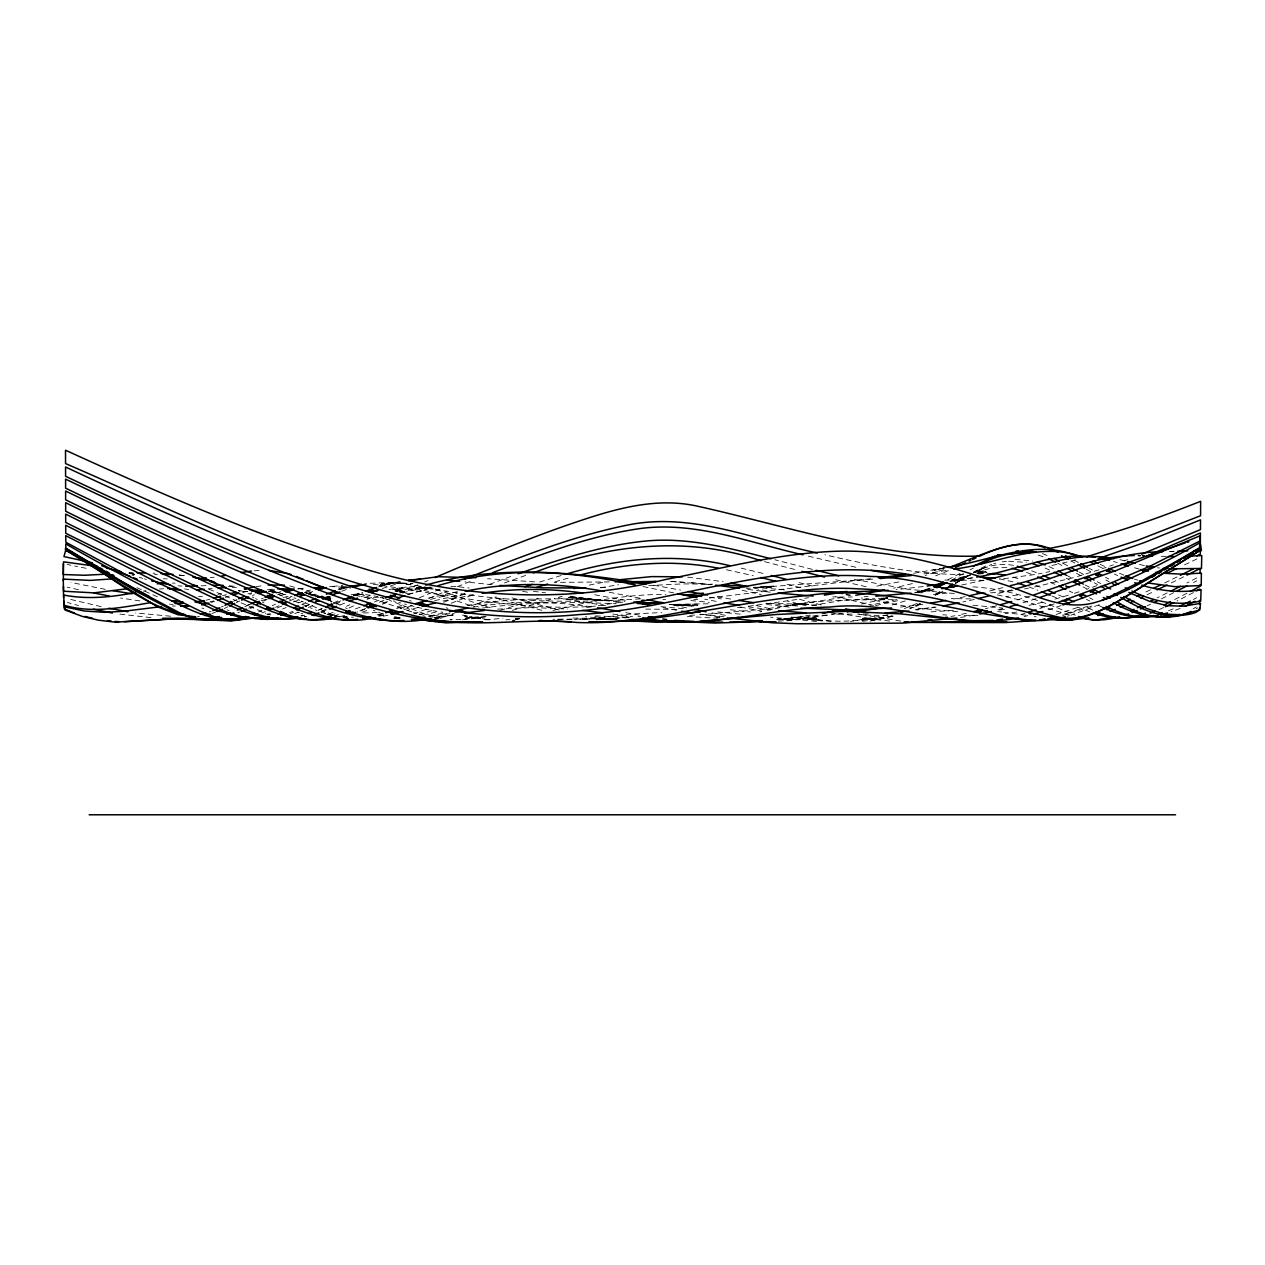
<?xml version="1.0" encoding="UTF-8"?>
<svg xmlns="http://www.w3.org/2000/svg" width="1265" height="1265" viewBox="0 0 1265 1265"><rect width="100%" height="100%" fill="white"/><g stroke="black" fill="none" stroke-linecap="round" stroke-linejoin="round"><path stroke-width="0.75" stroke-dasharray="5 3.75" d="M955.518 583.545L968.373 575.733M955.391 582.959L958.585 580.999M955.455 583.228L968.31 575.132M1196.311 606.947L1193.148 608.829M942.899 591.261L936.559 595.04M958.649 581.283L968.579 575.528M939.832 592.747L933.507 596.432M939.373 592.589L932.89 596.368M1196.042 608.86L1197.702 607.88M973.275 572.207L987.57 564.965M940.022 591.467L933.681 595.024M973.338 572.839L991.665 564.348M1193.448 599.499L1196.611 597.728M970.065 569.882L973.386 568.048M963.456 573.567L950.236 580.809M960.056 573.456L946.663 580.445M975.394 571.986L982.367 568.285L974.588 572.428L982.873 568.428L974.904 572.397M1193.496 592.589L1177.019 601.017M919.702 603.674L909.567 608.892M920.367 604.132L913.725 607.58M1193.496 582.517L1196.753 580.809M1196.801 577.899L1186.965 582.959M1186.997 593.206L1173.841 599.974M336.269 604.038L339.621 602.346M1173.778 592.653L1160.543 599.294M920.509 603.452L910.405 608.339M1183.645 576.793L1170.41 583.355M1167.168 592.953L1157.206 597.886M236.334 602.63L239.812 600.954M333.201 603.136L338.182 600.733M1177.035 576.935L1163.753 583.402M975.015 572.428C987.016 565.439 1001.516 562.561 1015.131 565.755M1196.896 558.924L1183.581 565.344M1147.149 594.724L1153.806 591.498M305.181 606.615L310.257 604.211M969.069 575.306L955.707 582.374L970.271 574.895L955.85 580.588L970.872 574.737L955.913 579.718L968.025 575.733M346.547 606.267L349.867 604.67M975.615 571.827L983.126 568.491M1147.165 605.824L1150.533 604.211M233.519 601.207L236.966 599.563M227.732 606.868L224.253 608.512M249.411 604.623L244.272 607.058M272.149 605.745L275.549 604.132M1150.438 589.806L1143.75 592.985M353.567 605.888L346.895 609.003M253.285 606.014L248.177 608.402M326.291 609.034L321.294 611.327M308.407 607.516L313.546 605.097M933.428 589.348L926.565 592.542M221.533 606.963L223.257 606.156M263.626 601.049L267.121 599.42M1163.658 607.564L1156.937 610.568M321.642 608.765L318.337 610.268M367.071 599.436L374.045 596.305M278.996 605.745L275.58 607.295M293.512 612.307L290.191 613.778M917.188 603.389L903.289 609.034M302.003 604.401L305.418 602.867M261.476 598.93L263.246 598.139M379.342 602.251L386.268 599.199M285.89 599.294L292.927 596.258M289.337 601.033L296.342 597.95M365.712 608.418L357.078 612.07M419.332 597.807L440.125 589.031M1099.285 604.702L1070.822 615.233M365 597.57L372.036 594.677M304.991 606.425L308.439 604.955M298.161 612.213L294.761 613.651M258.471 611.944L261.918 610.473M948.402 570.657L934.282 576.366M424.629 581.995L428.076 580.54M929.522 588.478L918.959 592.716M382.315 604.275L389.351 601.365M429.388 598.155L446.877 590.945M322.322 599.072L329.295 596.195M412.121 605.461L403.488 608.892M931.325 588.937L920.967 593.032M336.063 602.804L341.281 600.669M277.225 607.912L282.474 605.793M417.75 584.873L400.341 591.514M317.531 597.665L324.567 594.866M457.377 586.675L471.402 581.014M443.715 602.251L464.793 593.823M1173.208 608.876L1167.895 610.995M282.601 608.971L286.096 607.564M339.953 605.002L346.99 602.235M360.999 596.685L364.51 595.293M333.075 612.323L327.841 614.347M451.21 603.231L472.414 594.993M1180.166 608.449L1171.184 611.722M318.78 609.793L322.259 608.449M402.254 605.065L395.233 607.706M1087.837 606.204L1062.474 615.106M353.552 595.799L362.423 592.447M950.521 580.888L965.48 575.923M237.773 612.766L239.528 612.086M265.255 611.659L261.744 612.987M976.216 572.175L992.124 567.764L1007.62 567.621M341.677 591.245L350.832 587.94M426.226 609.208L413.845 613.715M489.602 584.288L511.044 576.366M292.99 611.359L289.527 612.639M471.133 605.872L496.086 596.701M1124 560.948L1127.542 559.636M1091.885 606.109L1063.217 615.328M277.984 594.771L281.763 593.364M215.477 612.228L211.903 613.509M308.439 593.095L312.803 591.53M360.13 607.2L353.03 609.793M366.644 610.584L361.316 612.481M325.975 610.426L320.709 612.292M374.393 601.919L381.587 599.294M252.494 595.451L254.392 594.771M504.482 582.944L526.098 575.275M353.552 596.052L362.944 593M396.593 608.623L403.867 606.014M1096.992 585.648L1086.287 589.411M325.911 599.895L333.407 597.475M943.516 569.55L925.221 575.496M1109.753 566.103L1113.327 564.838M225.407 597.444L229.186 596.131M382.283 588.525L400.768 582.612M431.855 610.584L419.268 614.632M503.755 598.345L478.597 607.105M1077.48 607.532L1055.88 614.537M382.789 603.152L390.063 600.638M929.981 588.114L915.844 592.7M209.278 611.912L211.049 611.295M298.587 602.788L302.303 601.555M1102.574 568.57L1106.163 567.353M270.362 613.604L266.836 614.79M334.94 613.841L331.398 615.011M1061.145 605.587L1044.669 610.948M905.234 600.954L890.37 605.492M1050.709 604.923L1039.719 608.591M214.402 601.381L210.781 602.567M402.349 592.969L427.38 586.818M364.668 609.398L357.457 611.77M407.441 594.487L430.543 588.178M500.134 610.457L540.313 597.712M1098.969 569.788L1077.116 576.634M250.185 608.386L253.759 607.216M399.772 593L421.988 586.154M322.67 599.167L330.307 596.985M249.711 594.392L251.656 593.759M276.07 593.095L281.905 591.34M1079.092 591.814L1071.85 594.139M449.755 613.478L435.239 617.526M293.306 601.84L300.864 599.626M408.358 594.503L430.669 587.687M250.344 604.259L246.754 605.397M261.159 600.764L266.678 599.041M305.766 591.482L311.506 589.759M1036.13 598.693L1021.329 603.31M378.441 586.881L400.736 581.204M539.602 582.011L561.771 575.354M400.467 608.212L407.915 605.919M977.877 572.586L984.913 570.404L976.438 573.013M404.262 609.572L411.757 607.279M1030.295 595.989L1015.431 600.448M1021.266 614.474L1024.966 613.351M338.577 614.632L334.925 615.707M1068.213 595.262L1053.555 599.499M354.058 595.246L359.434 593.649L353.757 595.088M381.935 613.509L376.401 615.075M893.201 616.182L878.574 619.597L860.959 621.415M324.378 599.104L329.738 597.539M915.718 592.684L926.027 589.68L915.18 592.7L925.601 590.028L916.382 592.352M554.924 581.853L569.851 577.678M222.608 595.673L226.372 594.613M301.054 615.755L302.857 615.249M512.23 610.41L554.829 598.282M1073.447 577.694L1032.193 587.545M378.298 614.901L382.014 613.857M354.153 594.503L361.98 592.668M1011.921 589.822L996.962 593.854M428.234 598.203L457.392 591.672M993.689 563.731L995.761 563.162M949.904 581.584L974.003 577.33M1054.219 603.927L1039.403 607.738M912.429 583.56L893.501 588.178M418.193 607.421L406.856 610.473M348.112 587.007L338.957 589.727L351.907 586.66L338.593 589.063L348.065 587.577M434.67 600.654L468.034 593.127M996.709 605.729L985.403 608.718M1067.075 616.245L1068.957 615.755M430.511 599.389L457.424 592.858M342.973 616.814L344.744 616.34M558.561 597.27L562.324 596.289M283.186 597.539L289.1 596.1M1002.892 587.624L987.886 591.435M1002.671 608.655L995.144 610.584M380.212 586.422L394.474 582.754L379.405 585.711L395.803 582.77L412.88 583.671L395.803 582.77L380.37 584.588L397.131 582.833L422.099 586.407M823.135 613.762L825.033 613.288M1075.566 559.873L1060.592 563.558M552.916 610.568C589.775 600.954 627.677 594.265 665.864 594.408M392.64 589.79C427.507 578.896 460.302 600.021 493.129 608.497M304.738 615.185L301.228 616.039M344.665 615.47L339.083 616.798M209.816 599.31L206.163 600.179M896.917 599.531L869.893 605.318M817.443 615.217L783.636 621.431M1027.876 615.66L1024.128 616.561M323.034 598.978L329.88 597.333M436.046 612.007L424.407 614.806M247.94 593.775L251.751 592.874M943.658 568.127L934.392 570.325L947.58 567.242L913.33 573.361M1042.407 602.361L1027.37 605.698M442.987 601.001L474.185 594.55M916.224 592.494L925.174 590.375L915.781 592.51M976.896 573.409L985.941 571.29L977.228 573.298M974.319 599.452L962.918 601.998M861.418 604.022L886.417 598.645M983.601 580.303L960.894 585.173M323.381 598.962L330.687 597.317M875.633 605.571L900.569 600.1M383.738 615.264L378.093 616.45M388.07 615.185L380.528 616.767M478.312 616.751L463.433 619.297L450.451 619.724M442.924 613.082L426.843 616.64M966.413 613.288L958.744 614.948M242.912 592.162L246.975 591.324M353.488 595.467L360.857 593.87L353.931 595.056L363.656 594.408L371.894 595.483M304.549 616.846L306.367 616.434M1056.828 564.411L1049.254 566.024M280.055 595.467L284.008 594.661M434.86 617.905L453.297 614.948L436.82 618.379M1045.965 572.365L1049.76 571.574M589.158 585.11L604.559 582.058M965.148 596.637L953.699 598.993M346.895 616.561L343.305 617.273M972.927 577.884L953.921 581.631M915.623 592.653L932.511 589.379M888.141 614.917L850.396 621.447M811.735 605.492L844.53 600.084L874.605 598.645M304.248 616.846L305.988 616.498M898.846 581.963L875.475 586.359M759.632 611.912L761.562 611.533M767.365 610.347L773.168 609.161M915.148 592.637L924.762 590.739M486.124 616.688L465.678 618.474L486.535 616.751M775.113 608.781C814.565 598.614 855.282 600.179 895.494 599.61M944.022 568.017L932.542 570.183M951.059 616.482L954.901 615.723M1038.359 573.883L1042.17 573.14M389.003 589.616C418.81 582.659 446.703 598.93 474.501 606.678M383.69 614.758L378.235 615.66M886.86 598.408L879.602 599.768L887.271 598.361M974.177 615.154L960.673 617.447M600.448 587.719L618.617 584.746M586.691 607.595L594.439 606.22M297.544 589.016L303.758 588.067M399.44 617.573L395.771 618.174M1034.533 574.579L999.714 579.259M322.053 598.63L330.829 597.096M467.07 605.54C519.14 596.305 572.318 598.361 624.847 601.397M217.849 594.36L221.628 593.712M1024.539 588.905L1028.366 588.241M447.067 613.493L429.246 616.529M946.204 570.499L923.055 574.057M836.007 613.62L832.275 614.237M256.115 586.675L264.085 585.474M842.632 597.459L763.586 609.256L699.972 614.79M936.021 607.168L916.603 610.062M322.29 598.63L329.754 597.412M826.677 615.17L796.887 619.803L777.912 621.21M317.815 597.681L330.102 596.432M598.313 605.555L616.561 602.852M515.519 619.36L519.377 618.696M977.703 573.709L986.985 572.223L978.035 573.614M887.714 598.124L880.503 599.278L886.227 598.377M915.227 609.698L935.041 606.947M143.34 591.103L145.981 590.692M270.331 590.565L274.505 589.949M472.904 607.247C512.357 600.764 552.742 601.017 592.241 606.979M452.601 614.837L434.97 617.589M804.635 598.313L808.588 597.681M934.123 589.949L914.801 592.684M810.517 615.154L778.734 619.692M796.744 599.531L746.666 606.504M1017.598 595.009L1006.007 596.59M332.458 586.407L342.831 585.474M354.706 595.198L362.28 594.123L353.362 594.977M922.849 604.275L899.447 607.2M210.069 601.523L213.912 600.986M1016.696 612.07L1005.153 613.541M869.94 621.147L893.991 615.596C862.177 621.099 829.128 624.863 797.614 615.375M804.35 603.5L790.072 605.461L807.244 604.053L792.807 604.101L808.699 604.354L765.72 603.263M267.358 589.775L273.414 589.079M378.472 597.175L367.309 598.171M268.433 591.182L272.133 590.676L268.48 591.055L282.38 593.491M1002.133 561.866L1006.481 561.36M923.213 586.565L896.047 589.664M886.797 598.076L881.389 598.788L887.113 598.045M482.503 608.054C526.762 602.093 571.574 601.602 616.118 603.769M415.584 589.079L431.903 586.96L415.948 588.462L432.409 587.608L416.311 587.861L433.405 589.031M377.16 612.576L362.755 612.972M1012.98 590.644L989.641 592.985M933.349 594.471L948.165 592.953M737.432 607.659L741.385 607.168M370.218 583.307L390.379 582.453L398.443 582.928L381.334 583.481L397.131 582.833L414.319 584.968M617.873 602.678L625.764 601.76M1004.426 609.461L996.694 610.347M582.58 619.724L629.733 614.094L661.706 612.529M210.227 577.646L214.07 577.188M870.447 578.738L705.522 598.503M247.45 591.435L241.726 592.067L243.528 592.779M310.842 594.107L322.733 597.855L329.975 597.096M841.557 613.683L831.658 614.727M197.561 616.688L199.348 616.498M887.793 615.154L874.653 615.596L858.777 614.268M861.987 620.087L877.262 618.443L862.192 619.423L877.531 618.822L862.398 618.806L877.784 619.249L862.619 618.19L893.327 621.4M878.448 598.503L887.666 597.744M323.018 597.902L330.639 597.127M693.758 599.705L697.679 599.31M746.397 588.525L750.303 588.146M802.484 619.044L817.158 617.605L802.279 618.838L817.016 618.538L802.089 618.648L816.874 619.518L801.915 618.506L826.124 621.431M977.576 573.693L983.806 573.235M827.69 615.122L778.133 619.866M208.235 588.889L212.22 588.51M754.225 587.766L876.186 578.864M347.828 587.118L340.016 587.846L347.78 587.308M485.396 619.882L502.932 618.3M978.493 574.057L984.202 573.535M596.384 619.803L628.025 617.241M888.014 597.886L882.274 598.313M497.651 609.129L532.692 607.548L567.732 609.05M931.024 611.849L953.747 610.347M254.138 570.815L260.89 570.389M773.864 586.027L753.861 587.403M198.589 596.59L202.479 596.274M777.991 619.897L792.665 618.759L776.726 619.502L793.914 619.233L777.864 618.443L794.531 619.486M159.501 589.016L163.628 588.715M394.664 589.806L402.302 589.269L395.123 589.759M614.142 618.253L598.946 619.281L615.77 619.328L585.41 616.751M270.046 590.217L274.331 589.996M270.52 591.435L274.22 591.198L268.718 591.308M640.517 598.851C570.879 603.12 500.244 602.757 431.697 588.383M351.243 594.392L363.656 594.408M1169.413 551.587L1173.208 551.366M648.787 585.568L682.721 583.892L712.654 584.209M505.794 619.834L509.874 619.597M462.531 619.818L480.985 617.763L465.188 617.415L479.72 618L464.666 616.403L479.071 618.174L471.608 616.798M694.659 615.09L688.018 615.454M628.721 617.668L574.136 619.376M329.564 586.501L346.657 587.387M201.103 585.837L207.001 585.553M298.319 588.525L306.905 588.478M515.978 619.281L518.018 619.186M154.615 574.642L157.35 574.516M638.019 616.688L640.675 616.577M756.818 587.371L773.136 586.707L756.154 587.371L772.425 587.371M984.059 580.303L944.797 580.066M1174.189 551.287L1170.315 551.429M318.827 596.827L329.185 596.969M864.074 596.732L867.996 596.59M708.194 603.784L669.312 604.528L694.058 605.856L669.375 604.37M1008.664 561.217L1026.358 562.419M605.603 587.561L597.76 587.798M868.09 613.825L857.544 614.063M615.96 618.68L552.947 619.281M242.864 591.735L252.32 591.498M434.891 618.19L438.465 618.095M595.451 606.125C519.868 611.754 445.992 594.408 371.894 584.051M676.981 609.398L645.166 609.097M977.94 615.328L958.411 615.391M129.315 572.998L133.268 572.934M595.862 619.17L617.51 618.87M172.483 606.077L175.25 606.046M609.256 581.932L554.26 582.374M848.372 597.033L852.294 597.001M697.458 604.148L669.153 604.37L697.727 605.429L669.296 604.37M970.856 598.914L951.248 598.582M128.777 572.982L132.319 572.966M662.907 599.626L665.564 599.61M852.262 614.11L831.137 613.904M393.573 618.269L400.768 618.237L393.763 617.968L399.218 618.174M1015.115 559.288L1032.841 561.075M571.717 619.407L563.668 619.391M615.755 618.791L596.716 618.743L616.071 618.949M573.108 618.032L616.593 618.854M395.739 590.439L403.409 590.502L394.411 590.391M844.451 597.048L832.67 596.89M272.56 591.72L286.38 594.771L284.388 594.123M562.15 619.36L554.181 619.249M963.851 574.626C916.888 574.263 870.51 565.502 824.938 554.782M341.439 586.644L348.571 586.754M616.261 618.854L597.159 618.538L616.577 619.028M1166.346 556.442L1160.448 556.3M670.213 581.52L688.097 582.343M172.372 583.07L175.155 583.133M450.893 586.343L456.981 586.612M342.689 616.941L353.504 617.225M671.557 581.457L711.721 584.667M232.317 587.529L236.349 587.672M595.483 615.865L629.448 617.304M972.927 605.239L1002.623 608.054M821.902 613.636L825.855 613.762M957.652 611.722L914.848 607.943L861.386 597.934M567.621 598.978L600.812 600.195L568.538 597.554L601.049 600.243L568.997 596.859L621.241 602.314M153.033 573.187L155.01 573.266M687.417 616.434L717.935 618.285M954.332 593.522L907.495 589.221L853.875 579.244M170.633 616.213L135.608 612.956M534.636 581.853L487.594 578.722M163.391 578.738L167.296 578.896M241.9 590.913L238.389 590.755L242.121 590.992M942.773 614.822L946.679 615.011M434.717 617.937L438.275 618.126L427.412 616.008L429.056 616.545M794.167 603.452L818.091 605.508M766.495 603.247L798.958 606.172M317.009 596.827L321.8 597.317L312.487 595.578M972.88 586.849C1008.585 588.842 1042.676 601.334 1075.282 615.217M319.666 596.874L330.924 598.566L318.954 596.827L330.418 597.554M830.884 621.336L788.079 616.735M181.923 586.09L178.096 585.822M132.952 573.488L129.093 573.235L132.888 573.456M716.006 617.352L719.911 617.605M629.97 617.209L626.286 616.972L630.191 617.273M399.313 618.032L393.953 617.684L399.392 618.079M150.962 617.636L116.206 613.683M450.071 619.676L451.842 619.803M690.832 600.559L709.301 602.33M669.628 604.449L693.947 606.378M228.333 586.296L232.159 586.596L228.601 586.185M784.6 589.885L753.545 587.229M816.573 621.463L770.369 617.146M616.324 619.692L600.78 618.332M687.749 577.172L723.121 581.679M660.994 606.694L685.393 608.797M348.413 618.332L342.973 617.747M394.901 590.961L404.515 591.799L395.486 590.945L397.542 591.277M691.465 582.517L711.183 584.746M334.339 616.355L338.135 616.719M701.68 614.237L724.086 616.719M317.12 596.701L331.43 599.642L320.377 596.969M492.211 584.746L464.887 581.837M459.021 586.786L469.094 588.035M179.361 575.085L186.224 575.875M229.281 585.711L235.448 586.438M997.658 611.628L1001.643 612.023M317.357 596.748L331.683 600.195L320.741 597.048M900.759 621.083L858.808 614.126M717.824 611.912L742.096 614.331M355.054 595.372L373.618 598.93L403.045 609.066M789.154 607.089L765.689 604.354M399.487 617.937L394.142 617.399L399.566 618M730.316 609.762L750.493 611.96M319.302 596.843L330.671 598.045M489.444 619.913L469.442 616.624M184.516 588.984L188.675 589.443M1003.635 612.244L1028.666 615.596M272.449 591.72L278.316 592.368L270.046 590.739M452.411 613.509L454.356 613.731M533.419 591.34L545.515 592.795M617.035 619.676L593.759 616.561M348.602 618.332L343.274 617.573M601.286 600.306L569.456 596.147M178.998 575.037L186.951 576.081M770.132 592.21L746.793 589.284M1157.507 567.779L1159.404 568.001M770.685 609.856L747.267 606.678M816.731 620.514L792.27 616.767M878.052 619.692L840.087 613.588M719.421 616.925L699.893 614.189M612.893 614.078L632.611 616.64M709.57 597.254L721.335 598.898M605.587 605.682L558.545 597.95M139.909 600.907L120.586 598.029M317.483 596.621L331.92 600.749L321.452 597.207L310.621 595.23M317.721 596.685L332.142 601.318M134.533 574.263L128.872 573.456L134.485 574.247M440.805 611.975L442.734 612.26M522.635 591.372L530.747 592.716M201.91 608.117L203.902 608.433M594.692 594.756L628.673 600.875M399.819 592.178L403.661 592.811M487.357 619.739L474.66 617.035M730.727 599.072L715.263 596.4M309.182 594.107L314.21 594.977M394.522 616.861L399.835 617.779M327.192 614.664L332.901 615.628M334.814 615.96L338.625 616.608M997.326 594.898L1022.768 600.59L1069.937 615.154M999.524 578.817L1013.708 581.979M725.43 615.328L709.902 612.513M1034.327 616.545L1036.193 616.877M653.689 585.221L680.586 590.059M433.12 610.679L436.963 611.359M437.864 618.316L434.322 617.668M740.531 607.121L761.688 611.074M609.192 592.241L640.327 598.266M309.356 594.202L314.511 595.135M400.594 618.095L393.652 616.656M639.331 615.122L625.036 612.481M335.636 616.229L339.083 616.846L320.424 611.849M676.569 610.268L661.042 607.311M462.373 615.011L469.742 616.45M716.243 601.381L704.668 599.183M105.295 589.364L70.967 582.438M289.859 585.948L307.933 591.055L328.52 600.511M86.162 568.301L74.73 566.024M313.673 595.277L325.579 598.614M726.474 569.756L753.197 575.67M424.028 586.786L429.768 587.972M643.11 586.549L673.897 592.937M686.705 607.88L671.256 604.67M441.216 618.427L423.617 613.478L389.62 600.385M309.704 594.25L314.811 595.309L309.071 594.028M425.451 609.145L429.278 609.936M873.419 605.413L835.722 596.701M541.831 610.347L491.547 596.843M67.14 564.443L70.935 565.249M742.176 590.281L761.198 594.55M855.852 567.289L806.706 555.778M866.177 586.739L832.117 578.927M335.826 616.434L337.597 616.814M1119.905 559.683L1125.692 560.996M373.934 595.878L377.95 596.795M169.573 604.085L173.226 604.876M101.168 606.647L67.266 598.645M1144.351 565.566L1138.8 564.285M756.043 605.476L771.239 608.939M399.582 591.672L403.598 592.605M559.241 610.015L511.756 597.823M78.556 589.743L67.203 587.166M741.116 568.143L763.823 573.598M464.128 615.423L465.899 615.834M310.067 594.297L315.112 595.467L305.671 593.127M753.782 587.988L768.899 591.593M417.83 607.406L421.64 608.291M339.732 616.846L334.434 615.423M812.367 569.376L774.844 559.763M271.659 592.542L273.746 593.064M806.279 605.84L787.557 601.049M410.24 605.524L414.034 606.488M764.503 561.644L794.547 569.424M812.541 586.09L797.567 582.232M821.333 604.97L798.911 599.183M409.386 600.59L411.283 601.081M787.051 584.193L802.026 588.083M423.854 615.28L418.636 613.889M1139.338 569.092L1133.914 567.637M404.579 604.022L406.46 604.528M74.793 604.543L78.477 605.54M306.067 593.064L315.412 595.641M398.949 602.488L400.815 603.01M379.943 597.317L383.864 598.456M305.845 593.016L315.712 595.799L304.628 592.463L316.313 596.147M270.9 614.885L267.532 613.889M330.592 615.122L327.161 614.126M1038.28 555.114L1046.44 557.881M405.591 593.127L409.512 594.313M393.336 600.891L395.202 601.428M416.897 613.414L413.434 612.402M1113.421 561.454L1117.264 562.593M67.456 602.44L71.109 603.516M144.526 578.911L146.329 579.433M1013.17 577.109L1021.013 579.607M387.738 599.231L389.604 599.784M305.893 592.415L307.838 593M142.739 578.374L139.166 577.283M382.172 597.523L384.022 598.092M411.71 611.865L404.784 609.651M132.034 575.053L133.821 575.607M1138.01 580.208L1134.484 579.07M381.793 613.288L383.485 613.825M277.841 594.234L308.723 607.026M323.808 613.035L325.485 613.588M301.149 613.256L302.857 613.825M385.809 599.072L387.722 599.721M332.679 614.869L305.134 602.788M208.915 589.111L265.856 613.335M378.409 612.149L380.101 612.734M227.289 609.92L229.091 610.521M1042.407 553.596L1050.25 556.695M1089.671 611.817L1077.733 607.168M309.767 593.633L315.428 595.783M446.15 607.753L447.921 608.386M373.302 610.331L375.009 610.963M1026.484 572.444L1034.122 575.369M297.765 612.054L299.441 612.671M1028.809 586.897L1037.806 590.296M157.334 596.78L136.889 587.656M1031.671 570.784L1039.34 573.867M290.286 596.195L292.199 596.953M315.396 609.888L317.072 610.552M327.493 599.357L340.285 605.223M1124.047 575.211L1117.185 572.286M1035.719 585.268L1042.834 588.209M1051.942 595.957L1058.931 598.914M1044.985 568.017L1050.598 570.468M322.733 597.855L331.73 602.045M1092.77 610.125L1087.615 607.896M294.081 597.728L295.994 598.551M310.399 607.769L312.076 608.481M1058.536 594.914L1063.707 597.191M238.199 590.375L239.986 591.166M317.262 596.558L319.065 597.349M1050.345 582.279L1057.255 585.426M1049.017 566.578L1054.504 569.139M297.876 599.389L299.726 600.227M1100.044 564.269L1106.97 567.511M1053.698 580.24L1060.56 583.465M1102.938 607.5L1098.036 605.16M1114.354 574.041L1117.675 575.607M301.544 601.081L303.347 601.934M1069.257 591.04L1072.688 592.668M345.503 607.817L347.211 608.655M252.178 596.938L253.901 597.776M255.593 598.63L257.301 599.468M1086.366 599.325L1089.75 601.001M1097.767 565.819L1104.424 569.171M262.345 601.998L264.021 602.852M1066.237 578.247L1069.637 579.971M1083.125 586.913L1086.493 588.668M333.454 602.931L335.162 603.816M1066.553 575.338L1073.289 578.832M1085.022 584.936L1090.051 587.545M1074.064 560.174L1079.108 562.862M1089.529 597.792L1092.881 599.563M1057.524 563.115L1064.355 566.799M1080.943 575.717L1074.333 572.191M1094.209 582.77L1097.546 584.541M1079.251 572.08L1085.829 575.607M1097.403 581.789L1100.724 583.576M1105.468 577.22L1108.757 579.006M1089.023 568.238L1092.312 570.041M1086.287 569.25L1092.802 572.808M1071.597 561.233L1074.87 563.02M1067.692 565.834L1062.679 563.083M1105.91 579.987L1109.199 581.789M519.52 618.901L515.867 618.996L519.472 618.917M519.251 618.474L515.63 618.411L519.203 618.49M399.661 617.858L394.332 617.13L399.74 617.905"/><path stroke-width="1.5" d="M1200.09 573.567L1200.121 568.523L1186.949 575.148M1200.295 549.548L1200.264 554.181L1196.927 555.778M1200.295 548.457L1200.311 545.452M1200.359 542.195L1200.422 532.96L1148.762 555.129M1199.947 584.952L1199.932 586.312L1190.27 591.498M1199.473 604.101L1199.536 600.322M1199.821 590.138L1199.837 589.063L1196.69 590.85M949.177 587.087L952.308 585.157M949.193 587.419L952.355 585.489M1196.152 550.923L1199.299 549.01L1199.236 550.987L1130.546 593.791M952.181 584.904L945.793 588.763M1189.875 554.734L1193.022 552.821M1127.415 595.689L1198.92 551.113L1198.983 548.71C1164.29 567.985 1131.416 593 1092.517 603.168C1060.133 610.758 1029.836 592.463 999.951 583.307C948.244 565.645 894.545 549.911 839.359 551.176C780.315 552.663 722.932 568.412 665.264 579.56C561.154 604.891 451.305 598.124 349.962 564.19C252.257 533.909 158.457 492.607 65.511 450.214L65.559 463.575C239.591 538.542 423.016 640.738 619.123 605.571C725.304 586.612 835.121 550.718 942.805 582.327C983.696 590.629 1021.677 609.224 1062.315 617.921C1085.813 620.482 1107.207 607.564 1126.593 596.005M1129.772 594.076C1106.543 609.003 1079.472 623.93 1050.835 619.344M1183.581 558.545L1186.728 556.632M1177.256 562.324L1180.419 560.427M1170.931 566.103L1174.094 564.222M1164.606 569.867L1167.769 567.985M1158.25 573.598L1161.428 571.748M949.382 586.027L952.529 584.193M1151.893 577.314L1155.072 575.464M1194.982 601.334L1185.289 606.283M973.386 566.246L995.033 556.078M946.916 582.564L936.843 587.703M1186.934 585.916L1177.067 590.976M1170.552 601.666L1164.006 605.002M980.201 564.38C995.207 556.394 1012.395 551.54 1029.489 553.422M1180.387 586.312L1170.489 591.293M1190.239 601.191L1180.213 605.919M329.912 604.749L331.557 603.943M1193.575 568.791L1180.34 575.306M1150.565 601.191L1153.886 599.547M1173.651 602.693L1165.334 606.773M234.61 603.484L229.455 606.03M1167.089 584.999L1157.127 589.885M1137.346 607.753L1140.635 606.141M1153.886 602.583L1157.222 600.938M231.795 602.029L224.98 605.334M943.279 582.121L936.448 585.379M256.716 604.37L260.163 602.709M1160.432 584.999L1153.759 588.209M1140.492 597.95L1143.813 596.337M251.134 603.8L256.273 601.349M969.101 561.186L970.808 560.379M972.516 559.557L975.979 557.912M1176.893 568.538L1166.868 573.298M1145.489 606.631L1140.477 608.971M278.98 602.488L284.166 600.084M965.685 562.814L955.36 567.59M1137.045 596.131L1140.398 594.566M241.568 600.116L248.746 596.922M1130.451 602.678L1133.804 601.112M265.35 608.939L268.749 607.358M1130.704 610.853L1134.041 609.319M242.564 607.848L237.409 610.157M282.411 604.18L285.858 602.614M979.458 556.268L984.834 553.864M1126.973 600.78L1130.341 599.246M369.127 606.884L372.527 605.35L376.322 606.678M1191.045 611.438C1166.868 623.107 1138.563 615.343 1116.932 601.729M1176.64 552.932L1180.039 551.414M238.721 598.772L244.098 596.463M295.204 607.437L298.603 605.935M1116.821 605.334L1120.221 603.832M219.81 607.753L212.805 610.647M222.513 609.303L217.248 611.533M246.454 609.177L241.267 611.39M346.452 599.057L349.946 597.507M273.873 608.054L268.718 610.268M1152.889 566.973L1142.627 571.448M1120.284 607.232L1123.699 605.729M1101.847 600.416L1138.895 582.548L1183.787 557.09L1199.568 547.698L1199.71 542.859C1156.21 567.827 1110.496 588.889 1062.964 604.955M308.881 601.334L315.791 598.392M900.98 612.845L902.704 612.102M1137.109 610.489L1132.033 612.624M270.663 597.807L274.284 596.258M434.97 577.599C477.806 559.272 520.895 541.42 564.87 525.94C606.583 511.566 650.953 496.465 695.544 505.763C788.838 526.287 881.373 559.019 978.177 556.062M934.772 587.482L945.192 583.054M265.017 597.365L272.307 594.439M303.284 607.153L296.437 610.015M315.365 601.998L318.843 600.527M986.653 553.09C1004.869 545.405 1026.089 540.155 1045.19 547.872M1125.391 578.69L1128.854 577.267M332.6 604.227L325.706 607.058M1106.606 609.651L1110.038 608.244M389.762 597.728L395.075 595.609M1115.192 609.382L1110.038 611.422M299.916 596.447L303.521 594.977M332.806 594.771L339.89 591.941M464.587 579.054C518.049 557.96 571.796 536.186 628.357 524.912C692.856 511.93 755.347 540.171 817.411 552.995M343.021 599.974L351.781 596.495M294.713 595.53L302.019 592.747M350.484 600.843L357.505 598.06M1141.615 554.212L1200.453 529.608L1200.517 519.868L1144.651 542.432L1098.036 558.687M336.443 606.394L329.469 609.097M317.23 601.191L319.017 600.48M1155.245 611.264L1150.075 613.193M1131.305 562.134L1124.269 564.854M492.575 572.666C540.756 554.592 589.364 535.696 640.612 528.485C696.193 521.227 749.671 542.717 802.959 554.829M371.562 592.542L378.678 589.838M355.323 612.75L351.828 614.078M253.19 614.031L254.961 613.351M326.354 594.186L335.336 590.945M948.924 567.574C982.193 555.43 1018.973 533.024 1054.536 550.623M363.672 605.872L370.803 603.231M230.388 613.003L226.799 614.3M1090.351 592.273L1093.893 590.976M223.541 598.124L218.023 600.1M365.964 591.135L376.638 587.45M1128.601 613.936L1125.123 615.154M1106.511 571.401L1110.085 570.12M1096.17 613.604L1099.68 612.339M518.223 573.788C558.624 559.763 599.657 546.037 642.367 541.388C686.073 536.344 729.146 548.045 771.081 558.782M385.208 597.997L396.119 594.218M1145.505 613.145L1140.208 614.901M1039.814 597.507L1115.983 570.562L1200.248 535.728L1199.837 541.025L1150.138 566.135L1111.998 582.548L1057.999 602.44M371.91 606.931L375.531 605.682M933.523 586.897L944.338 583.26M281.463 612.972L277.968 614.142M345.867 612.276L349.456 611.042M1083.219 594.787L1079.646 596.021L1082.966 597.633M1095.759 575.116L1099.348 573.899M308.217 613.588L311.775 612.386M397.352 598.139L404.689 595.704M533.356 572.808C605.745 544.836 686.104 535.048 760.739 560.68M234.231 614.031L230.641 615.185M1162.535 612.94L1158.946 614.094M524.991 586.739L532.28 584.351M997.026 555.382L999.065 554.718M1103.08 613.936L1097.751 615.581M257.538 601.934L259.341 601.349M318.954 612.893L311.807 615.075M1036.035 609.793L1028.651 612.181M258.171 614.221L254.55 615.359M1084.911 578.69L1088.533 577.52M536.471 587.466L547.524 584.051M1033.995 594.85L1185.352 542.812M286.032 613.81L280.704 615.359M1065.193 600.701L1068.83 599.563M352.698 587.324L366.265 583.924M393.083 610.521L385.698 612.782M233.029 594.866L238.911 593.159M285.59 592.083L293.48 589.885M355.639 612.339L350.184 613.968M258.234 593.491L266.219 591.372M1073.953 582.058L1077.622 580.951M1167.532 612.893L1160.147 614.917M210.117 614.094L204.724 615.549M1042.819 611.517L1033.458 614.189M419.379 604.986L423.174 603.879M1017.613 604.417L1010.166 606.599M1115.145 616.782L1095.411 620.15L1078.444 617.605M220.758 596.21L213.437 598.329M318.527 589.68L326.402 587.593M415.41 603.674L426.716 600.432M268.544 598.487L270.425 597.934M396.815 611.817L391.233 613.399M208.978 603.105L201.688 604.939M246.027 616.434C221.581 624.815 196.549 613.082 174.839 602.44C137.932 583.987 101.5 564.538 65.764 543.887L65.907 548.14L78.62 555.888L133.331 588.178L179.883 612.956L189.782 616.941L198.004 618.68L208.472 618.996L221.454 617.462M1086.682 556.853L1137.393 540.424L1200.564 515.725L1200.643 501.335C1151.024 520.801 1100.566 539.032 1047.989 548.662M1011.7 601.539L1000.473 604.702M1015.637 588.778C1064.529 576.397 1111.16 552.078 1162.535 551.746M1187.139 542.305L1188.926 541.799M565.502 574.294C618.522 558.403 675.352 552.505 729.652 565.645M1010.371 585.632C1051.705 576.144 1091.205 556.015 1134.278 555.588M425.736 585.11C497.414 564.538 573.488 571.685 646.02 583.892M1179.865 614.363C1157.159 621.21 1133.25 614.126 1113.358 602.678M1138.421 615.423C1123.557 620.261 1107.602 617.921 1093.102 612.956M438.212 585.584C502.316 566.056 570.768 570.626 635.394 584.983M421.988 606.394L435.302 602.899M1059.185 586.201L1062.9 585.205M1143.007 615.296L1144.778 614.822M1056.892 616.719L1047.515 618.917M1085.402 616.956L1070.743 619.834M1119.825 616.767C1106.464 620.324 1091.806 621.921 1078.681 616.529M403.061 611.469L391.818 614.3M205.705 612.987L200.281 614.205M219.462 616.529L208.251 618.727L197.403 618.965L178.918 613.699L135.908 591.166L65.701 548.884L65.748 550.18L157.445 606.773L177.843 614.711L195.79 616.814M331.24 616.719C299.821 626.412 268.575 610.473 240.429 598.139C181.638 571.258 123.527 542.922 65.669 514.096L65.701 522.445C115.289 547.223 164.972 571.827 215.192 595.293C241.267 607.516 268.986 624.262 299.046 617.858M989.436 595.799L978.114 598.566M255.609 592.637L263.737 590.945M981.624 609.667L974.034 611.533M581.141 574.769C625.906 563.067 673.138 559.209 718.741 568.301M573.946 588.605L577.726 587.687M1065.225 616.719C1041.38 623.55 1016.095 620.815 992.804 613.177C949.05 600.227 904.048 590.233 858.302 588.857C762.574 582.896 671.952 626.317 576.666 622.459C528.849 617.873 480.637 627.377 433.089 619.739C389.826 611.438 348.223 596.353 306.952 581.252C224.822 550.259 144.922 513.732 65.59 476.288L65.559 467.006C146.693 504.972 228.427 541.942 312.661 572.571C397.257 605.982 488.211 623.25 579.228 614.569C677.17 609.24 771.223 568.823 870.257 576.445C940.037 577.156 1002.908 614.537 1071.534 619.154M230.23 593.617L236.112 592.289M283.882 590.818L294.097 588.921M987.38 579.433C1029.157 571.211 1070.459 549.943 1114.022 558.561M980.328 593.238L968.958 595.815M991.365 611.501L979.932 614.015M315.396 588.747L323.381 587.181M349.994 586.549L361.616 584.509M297.417 616.688C269.951 624.183 242.674 611.406 218.213 600.148C166.948 576.034 116.269 550.734 65.701 525.244L65.733 533.277L214.591 607.058L229.756 613.288L243.465 617.13L255.562 618.443L269.919 617.541M249.142 616.798L236.429 618.965L224.458 618.933L214.338 616.688L200.629 611.295L128.224 575.844L65.859 542.258L65.701 535.617L151.468 579.528L212.994 609.177L238.453 616.941L249.063 618.3L259.91 618.047M256.147 617.794L230.863 620.925L177.97 618.601L115.194 622.159L98.512 620.198L82.367 616.419L65.132 610.03L64.294 606.836L84.455 611.011L104.758 612.323L123.575 611.295L161.509 606.599M370.772 616.798L363.229 618.364M1006.371 618.348L1010.118 617.51M233.804 612.877L230.072 613.699M1141.204 615.739C1126.245 619.692 1110.211 618.047 1096.202 611.564M278.395 617.81L266.109 619.312L249.869 618.079M408.405 580.698L438.07 576.714L475.861 577.757M976.706 577.077C1016.19 570.752 1054.804 550.939 1095.553 557.28M1153.553 615.533C1136.397 619.629 1118.545 614.743 1102.938 607.5M449.375 611.675L467.639 608.117M244.414 588.984L254.803 586.913M247.339 618.316L236.302 620.087M269.018 616.561L261.728 617.842M281.162 618.095L267.658 619.391L253.648 617.794M424.929 617.051L419.174 618.221M257.522 591.577L259.467 591.166M856.674 609.746L847.234 611.628M959.091 602.804L943.753 605.824M1158.297 615.343C1140.508 619.945 1122.008 614.521 1106.084 606.441M947.833 567.258C990.748 560.885 1035.814 537.593 1078.555 556.758M1018.515 617.81C955.344 630.998 893.327 599.547 829.65 607.074C767.001 608.101 705.158 631.14 642.414 617.873M878.922 608.165L853.448 612.26M1088.738 617.826L1068.909 620.293L1051.373 618.996M884.472 590.043L855.757 595.262M204.329 600.575L194.889 601.95M465.22 591.261C510.886 581.679 558.213 582.928 603.958 591.324M957.099 585.916L941.793 588.684M367.04 617.146L368.921 616.798M128.081 588.652L93.895 592.874L63.503 591.214L63.25 579.117L90.242 580.398L113.344 578.801M953.873 569.139C996.093 564.079 1039.387 541.025 1081.86 556.869M368.811 591.656L374.851 590.692M135.529 592.463C111.937 597.222 87.506 599.673 63.677 595.04L64.215 605.303C92.804 613.699 122.436 607.358 150.994 602.583M946.014 600.448L930.597 603.105M221.675 576.049L225.47 575.385M333.486 617.937C296.563 627.219 263.436 602.899 230.815 590.154C175.266 564.917 120.381 538.273 65.669 511.25L65.654 502.695C129.884 534.241 194.446 565.202 260.021 593.886C290.871 606.741 323.081 623.519 357.521 619.265M943.326 617.873L947.185 617.193M1002.607 619.091L996.915 619.976M846.665 591.403L824.353 595.151M946.283 583.007L927.071 586.027M846.222 609.398L826.393 612.655M1045.633 619.265L1039.972 620.071M455.052 612.165L463.037 610.869M1044.811 619.154L1039.261 620.008M240.872 572.571L251.45 571.084M411.505 619.534L426.02 619.502M372.969 618.095C327.667 628.373 287.202 599.215 246.628 584.335C185.623 557.644 125.504 529.007 65.638 499.833L65.622 491.041C134.833 524.532 204.44 557.327 275.438 586.913C316.234 603.532 358.707 623.028 403.835 620.451M431.065 618.19C375.231 631.456 323.049 600.369 272.418 581.837C202.447 552.963 133.837 520.927 65.622 488.179L65.59 479.15C140.067 514.618 215.034 549.231 291.836 579.433C342.862 599.879 395.534 618.775 450.925 621.621M297.67 616.703L294.065 617.193M617.541 579.939L651.823 576.603L682.436 576.824M1032.651 551.24L1009.438 554.133M482.107 593.285C515.424 588.146 549.453 588.336 582.801 593.016M464.366 613.051L484.289 610.473M956.814 618.016L902.214 623.123L797.867 623.756L772.346 622.775L727.249 617.889M905.598 574.484L878.305 577.836M1018.578 571.227L1022.452 570.705M927.735 620.119L931.641 619.629M370.534 617.668L363.023 618.427M1035.545 620.514L1005.216 622.57L904.76 622.396M251.103 590.66L261.665 590.043M335.873 618.206L325.342 618.553M1029.9 620.198L1022.262 621.02M910.927 593.143L875.823 596.21M703.34 593.127L683.701 595.293M911.401 575.528L880.124 578.548M408.516 580.05L420.454 579.18M627.788 583.576L655.586 581.52M908.792 610.995L885.215 613.051M700.399 611.865L689.805 612.94M157.129 583.813L164.023 583.26M993.072 620.419L967.915 620.799L899.621 613.81L844.846 611.39L776.188 614.505L699.893 621.289M1016.064 551.081L1018.278 550.876M204.25 589.269L196.375 589.949M512.768 620.688L514.586 620.53M761.53 621.574L714.994 623.028L631.52 619.423M891.619 607.959L848.262 609.999L800.935 608.149M206.385 578.026L198.605 578.595M943.073 606.156L947.106 605.84M299.014 617.573L293.686 617.842M424.218 619.265L411.41 619.391M662.37 602.504L642.699 603.927M997.753 555.129L1001.659 554.829M888.251 590.312L845.162 592.147L798.215 590.834M950.347 587.15L954.379 586.881M336.284 618.221L324.488 617.952M105.77 574.183L84.613 575.259L63.25 574.531L63.535 561.834L97.026 566.404M218.228 588.004L226.261 587.561M477.553 621.811L445.976 622.87L421.229 619.771M107.699 574.057L109.644 573.915M268.117 585.047L284.467 585.142M232.523 620.419L173.748 618.933L124.634 621.7M995.223 573.63L987.396 574.104M762.226 621.131L729.431 622.206M299.22 594.582L303.347 594.392M641.624 600.385L644.28 600.227M904.096 622.064L908.049 621.858M1036.193 620.403C959.771 615.612 885.642 583.861 807.861 595.451C734.712 602.33 662.734 623.107 588.857 621.732M646.937 600.084L649.593 599.942M687.591 621.763L656.187 622.254L624.831 620.467M193.766 618.237L162.647 618.285M648.044 617.447L652.06 617.273M571.211 621.779L539.127 620.562M459.922 621.795L438.085 621.763M977.212 611.659L981.118 611.501M197.214 586.027L185.734 586.233M482.582 621.747L452.886 621.732M1185.953 556.315L1201.75 555.588L1201.481 568.459L1168.907 568.855M1178.063 551.145L1187.772 550.86M306.541 619.233L294.919 618.126M683.258 621.336L628.025 620.514M277.509 588.81L289.796 589.237M776.077 621.842L758.889 621.621M212.979 585.316L223.13 585.331M280.877 589.458L289.464 589.711M167.802 588.525L176.151 588.51M585.995 588.051L542.906 587.798L499.975 585.426M1006.766 621.795L931.862 622.143M1193.622 550.749L1201.481 550.702M615.154 581.853L656.361 581.441M172.846 600.875L178.397 600.875M182.84 603.484L175.013 603.484M162.837 574.405L169.716 574.484M252.494 590.455L258.851 590.597M1022.721 550.654L1036.067 551.872M89.167 814.786L1175.565 814.786M137.221 572.918L145.127 572.982M1174.173 556.521L1168.307 556.474M694.011 621.368L674.466 620.403M722.71 622.159L707.878 621.811M980.407 577.156L995.334 578.2M1138.294 555.604L1140.334 555.651M188.501 606.267L180.8 605.935M920.129 622.111L912.35 621.874M1142.374 555.699L1144.398 555.746M300.39 593.032L302.477 593.095M385.525 619.818L366.929 617.541M1146.438 555.809L1152.478 556.015M180.768 606.125L187.663 606.457M551.635 621.273L540.218 620.562M977.466 610.236L987.617 610.789M647.917 604.022L637.244 603.484M115.083 621.463L118.91 621.637M683.163 594.882L701.68 596.337M314.337 587.656L322.781 588.525M161.003 573.551L173.005 574.421M806.09 612.908L778.513 610.71M762.431 620.909L758.541 620.672M813.063 596.1L777.912 593.095M722.457 584.746L747.726 586.707M637.086 602.172L657.436 603.547M269.018 570.42L287.614 573.472M183.235 602.187L171.803 600.875M976.944 592.621L985.15 593.285M384.908 620.071L377.539 619.312M181.006 590.249L169.716 588.952M992.266 573.361L1004.916 575.069M349.029 585.632L355.196 586.28M436.14 621.621L417.07 619.154M446.94 580.082L459.606 581.283M1163.199 568.396L1165.097 568.57M1163.357 573.251L1182.348 574.168L1201.402 573.124L1201.212 585.521L1174.742 586.66L1148.762 583.086M303.236 618.996L293.686 617.083M107.446 620.783L111.257 621.178M582.438 610.426L603.01 612.813M375.484 618.364L368.321 617.225M715.642 585.157L739.013 588.241M865.576 611.707L845.7 609.034M185.386 614.679C140.099 605.824 105.533 570.736 65.48 549.975L65.416 548.346L119.479 580.461L148.827 596.274M1155.831 572.333L1159.578 572.839M662.718 618.996L666.623 619.518M285.147 590.549L289.511 591.229M832.259 610.789L834.884 611.169M132.256 593.791L112.98 590.739M471.039 612.924L455.463 610.489M754.003 602.741L738.475 600.353M901.898 575.654L871.111 570.389M737.116 617.241L739.725 617.636M597.523 607.769L619.818 611.533M1153.727 567.258L1146.216 565.945M170.475 584.904L155.405 581.884M196.312 602.267L204.377 603.626M374.282 617.889L376.037 618.174M739.487 605.445L723.975 602.788M692.113 612.956L681.756 611.201M654.906 617.826L648.407 616.735M127.907 611.754L108.774 608.228M244.445 588.541L246.422 588.889M192.833 577.014L214.054 581.774M248.114 617.779L242.848 616.782M707.546 595.009L688.286 591.482M375.737 619.028L366.708 616.956M112.379 613.035L93.42 609.208M109.075 595.973L93.784 592.969M730.854 583.102L746.176 586.28M706.028 611.77L694.438 609.461M633.86 601.887L651.997 605.524M696.968 597.665L677.74 593.744M1148.414 571.116L1141.141 569.55M648.075 599.847L663.54 603.057M1099.585 558.023L1109.516 560.363M193.134 585.047L197.182 585.885M215.698 610.631L219.557 611.454M1012 568.333L1022.484 571.084M106.481 568.191L108.347 568.586M369.064 616.83L370.787 617.209M428.487 605.192L418.921 602.978M390.885 613.825L392.751 614.252M194.351 577.299L204.883 579.939M248.383 589.284L256.131 591.308M110.213 569.013L121.219 571.827M226.957 613.13L234.104 614.806M92.44 618.285L85.166 616.482M838.727 575.796L816.131 570.309M846.301 594.455L850.064 595.341M838.79 592.653L842.537 593.554M847.534 611.501L840.039 609.683M348.745 598.377L350.753 598.867M760.755 577.504L775.793 581.299M1127.605 561.47L1135.116 563.368M1017.281 566.23L1027.686 569.329M824.59 577.077L802.042 571.369M1029.157 613.588L1031.054 614.063M771.334 575.496L786.34 579.338M151.737 580.951L153.571 581.426M369.285 589.174L377.049 591.356M1032.793 563.874L1039.071 565.787M399.914 598.045L390.458 595.341M1139.781 580.73L1141.568 581.252M92.44 562.814L63.946 556.584L65.764 550.085L97.832 566.72M1141.726 585.126C1160.811 591.245 1181.289 593.064 1201.086 589.759L1200.722 600.954C1177.446 606.504 1153.016 601.476 1131.875 591.024M398.586 613.794L389.256 610.916M1037.126 562.182L1045.206 564.981M1128.459 566.024L1121.043 563.747M298.018 593.285L304.074 595.262M354.516 614.252L345.756 611.469M312.502 615.09L314.242 615.628M333.09 590.976L337.091 592.273M1017.598 583.118L1025.14 585.584M334.308 592.21L337.85 593.348M367.008 607.358L368.842 607.943M288.894 573.836L291.393 574.674M101.674 565.708L130.248 576.429M258.044 591.909L259.942 592.558M210.022 581.52L216.283 583.718M372.653 605.429L367.15 603.532M249.648 589.806L253.569 591.198M1132.728 578.485L1125.787 575.907M1134.689 582.738L1138.2 583.971M330.181 593.459L334.102 594.882M421.783 602.836L423.554 603.484M356.097 599.515L348.602 596.637M74.572 613.114L64.373 608.939L63.819 601.349M335.162 607.706L328.094 604.955M1026.658 581.663L1032.145 583.813M285.131 615.011L280.213 613.035M350.737 601.476L345.313 599.325M133.742 577.82L137.237 579.196M1041.364 591.688L1050.187 595.246M352.429 611.96L354.2 612.671M296.342 576.461L303.489 579.449M323.951 588.383L306.968 581.014M348.887 610.521L350.658 611.248M221.185 585.6L224.806 587.087M313.657 598.978L319.144 601.27M1037.838 576.887L1045.064 579.939M230.546 601.492L232.27 602.219M1127.795 580.05L1121.027 577.14M1048.1 590.423L1055.073 593.411M369.886 605.603L373.507 607.153M267.374 595.436L272.766 597.807M1092.944 561.107L1098.289 563.463M298.682 609.793L293.575 607.564M257.364 592.732L259.214 593.538M1043.056 575.449L1050.219 578.627M1062.394 600.401L1069.257 603.452M1048.385 558.687L1055.769 562.198M1049.065 549.469L1052.796 551.192M1073.953 601.792L1067.122 598.709M1056.386 551.429L1058.22 552.252M271.896 609.382L266.899 607.105M1115.477 571.511L1108.678 568.333M1058.979 586.217L1065.826 589.411M286.744 604.417L279.834 601.128M285.605 613.857L280.688 611.454M1065.668 585.901L1069.083 587.545M260.305 603.99L255.372 601.602M1054.204 572.175L1061.161 575.654M1090.968 562.451L1094.383 564.143M1107.729 570.815L1111.034 572.444M245.489 596.732L248.81 598.361M1125.233 587.751L1128.538 589.411M1128.87 592.399L1149.268 601.239L1167.231 605.682L1183.55 606.188L1200.532 603.342L1199.742 610.03L1181.494 614.774L1164.179 614.094L1146.723 608.497L1123.779 596.511M1065.399 555.715L1070.633 558.387M266.346 596.906L269.777 598.645M1053.951 558.45L1059.264 561.217M1082.745 594.297L1086.145 596.036M1058.03 570.91L1066.553 575.338M1079.757 585.173L1073.005 581.71M1074.965 579.702L1083.346 584.066M1093.403 589.284L1100.139 592.795M1103.286 597.459L1106.638 599.215M1096.565 593.933L1089.861 590.407M1084.247 577.472L1090.873 580.999M1106.859 596.337L1110.227 598.124M1115.351 582.548L1118.64 584.303M1087.473 576.492L1094.083 580.018M1077.606 571.195L1071.012 567.637M1072.673 571.29L1067.692 568.618M1080.784 563.763L1087.378 567.353M1100.882 586.327L1104.219 588.13M1098.89 573.63L1102.179 575.433M1096.075 574.595L1099.348 576.397M1061.604 555.778L1068.293 559.43M1078.144 564.807L1084.658 568.365M1104.06 585.379L1110.686 589.031M112.364 574.69L113.992 575.559M1112.488 583.592L1115.777 585.395M109.138 572.918L105.896 571.148M99.445 567.606L102.671 569.376M1114.18 593.617L1117.485 595.483M1120.727 597.349C1136.223 606.504 1152.968 615.043 1171.279 615.992C1177.557 615.533 1199.647 615.296 1199.6 607.848M1201.37 549.959L1199.821 539.602M63.44 586.264L63.535 597.665M63.345 563.621L63.392 580.746"/></g></svg>
